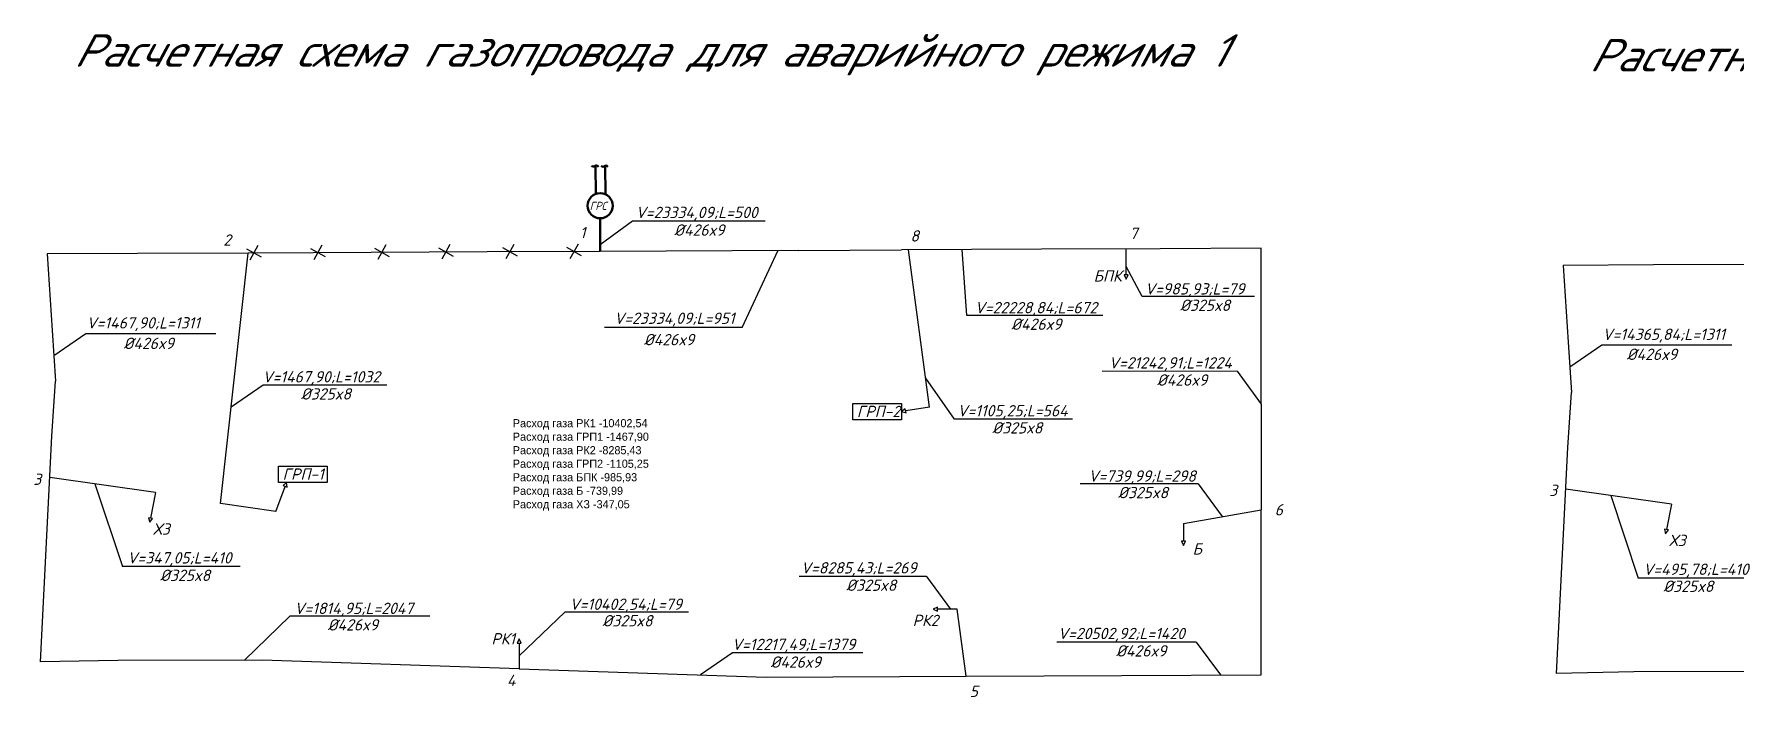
# Model space of a CAD drawing. Header units: millimetres. Extents: x -710977 to 10671, y -929782 to 89628.
# Drawn here: x 1155 to 1680, y 2649 to 2854 of the extents above; entities that cross this region are included whole.
import ezdxf

# ---------------------------------------------------------------- set-up
doc = ezdxf.new("R2010")
doc.units = ezdxf.units.MM
doc.header["$LTSCALE"] = 0.4
doc.layers.add('СхемаГидравлика', color=7, linetype='Continuous')
doc.layers.add('тп_кварт', color=176, linetype='Continuous', lineweight=30)
doc.styles.add('OSNOVNOY', font='simplex.shx', dxfattribs={"oblique": 15, "height": 2.5})
doc.styles.add('текстовый', font='isocpeui.ttf', dxfattribs={"height": 5})

# ---------------------------------------------------------------- blocks, each defined once
blk = doc.blocks.new('*U32')
at = {"color": 2, "ltscale": 0.5}
for p, q in [((10.34, -1.31), (5.85, 1.23)), ((6.82, -2.29), (9.37, 2.21))]:
    blk.add_line(p, q, dxfattribs=at)
blk = doc.blocks.new('*U33')
at = {"layer": 'СхемаГидравлика', "color": 0, "linetype": 'ByBlock', "lineweight": -2, "transparency": 16777216, "rotation": 180.2691095519422}
for p in [(1230.47, 2786.46), (1250.23, 2786.55), (1270, 2786.64), (1289.76, 2786.74), (1309.52, 2786.83), (1329.29, 2786.92)]:
    blk.add_blockref('*U32', p, dxfattribs=at)

msp = doc.modelspace()

# ---------------------------------------------------------------- linework, layer by layer
at = {"color": 2, "ltscale": 0.5}
for p, q in [((1339.223, 2796.202), (1329.286, 2788.908)), ((1380.256, 2796.202), (1339.223, 2796.202)), ((1373.143, 2763.481), (1384.238, 2787.284)), ((1442.5, 2767.158), (1441.015, 2787.46)), ((1496.612, 2772.996), (1491.645, 2782.256)), ((1531.289, 2772.996), (1496.612, 2772.996)), ((1373.143, 2763.481), (1330.611, 2763.481)), ((1484.465, 2767.158), (1442.5, 2767.158)), ((1170.524, 2761.512), (1160.646, 2754.698)), ((1210.696, 2761.512), (1170.524, 2761.512)), ((1638.412, 2757.991), (1628.535, 2751.177)), ((1678.584, 2757.991), (1638.412, 2757.991)), ((1438.638, 2735.185), (1429.782, 2747.787)), ((1525.888, 2749.939), (1484.236, 2749.863)), ((1525.888, 2749.939), (1533.323, 2739.822)), ((1225.267, 2745.652), (1215.39, 2738.838)), ((1263.405, 2745.652), (1225.267, 2745.652)), ((1475.052, 2735.185), (1438.638, 2735.185)), ((1173.288, 2715.172), (1181.806, 2689.699)), ((1513.873, 2715.225), (1477.459, 2715.225)), ((1513.873, 2715.225), (1521.309, 2705.108)), ((1641.177, 2711.65), (1649.695, 2686.177)), ((1218.221, 2689.699), (1181.806, 2689.699)), ((1429.986, 2686.651), (1390.754, 2686.651)), ((1429.986, 2686.651), (1437.422, 2676.534)), ((1686.109, 2686.177), (1649.695, 2686.177)), ((1219.524, 2660.852), (1233.531, 2674.419)), ((1276.704, 2674.419), (1233.531, 2674.419)), ((1304.324, 2662.123), (1318.33, 2675.689)), ((1356.583, 2675.689), (1318.33, 2675.689)), ((1513.275, 2666.394), (1470.25, 2666.394)), ((1513.275, 2666.394), (1520.711, 2656.277)), ((1370.143, 2663.117), (1360.266, 2656.303)), ((1410.361, 2663.117), (1370.143, 2663.117))]:
    msp.add_line(p, q, dxfattribs=at)
at = {"layer": 'СхемаГидравлика', "color": 4, "lineweight": 50}
for p, q in [((1327.897, 2804.623), (1327.802, 2813.34)), ((1330.929, 2804.515), (1330.844, 2813.346)), ((1329.286, 2797.124), (1329.286, 2786.922))]:
    msp.add_line(p, q, dxfattribs=at)
at = {"layer": 'СхемаГидравлика', "color": 4, "lineweight": 30}
for p, q in [((1186.459, 2786.251), (1158.641, 2786.121)), ((1158.641, 2786.121), (1160.144, 2762.489)), ((1220.643, 2786.412), (1186.459, 2786.251)), ((1212.112, 2709.158), (1220.643, 2786.412)), ((1390.392, 2787.209), (1329.286, 2786.922)), ((1390.392, 2787.209), (1422.294, 2787.359)), ((1465.553, 2787.562), (1422.294, 2787.359)), ((1430.984, 2738.904), (1424.426, 2787.369)), ((1502.135, 2787.734), (1465.553, 2787.562)), ((1533.353, 2787.866), (1502.135, 2787.734)), ((1533.323, 2739.822), (1533.353, 2787.88)), ((1160.144, 2762.489), (1161.148, 2746.908)), ((1160.056, 2729.965), (1161.148, 2746.908)), ((1430.984, 2738.904), (1423.58, 2737.704)), ((1533.323, 2739.822), (1533.303, 2707.197)), ((1156.539, 2660.282), (1160.056, 2729.965)), ((1192.084, 2712.505), (1159.409, 2717.141)), ((1192.084, 2712.505), (1190.5, 2704.632)), ((1229.229, 2706.73), (1232.048, 2714.445)), ((1229.229, 2706.73), (1212.112, 2709.158)), ((1509.314, 2703.02), (1533.303, 2707.197)), ((1533.273, 2656.334), (1533.303, 2707.197)), ((1509.314, 2703.02), (1509.314, 2697.502)), ((1439.422, 2676.534), (1433.365, 2676.534)), ((1442.211, 2655.918), (1439.422, 2676.534)), ((1180.432, 2660.769), (1156.539, 2660.282)), ((1224.929, 2660.864), (1180.432, 2660.769)), ((1304.324, 2658.149), (1224.929, 2660.864)), ((1442.211, 2655.918), (1490.17, 2656.137)), ((1490.17, 2656.137), (1533.273, 2656.334))]:
    msp.add_line(p, q, dxfattribs=at)
at = {"layer": 'СхемаГидравлика', "color": 90, "lineweight": 30}
for p, q in [((1654.348, 2782.729), (1626.53, 2782.599)), ((1626.53, 2782.599), (1628.032, 2758.967)), ((1688.531, 2782.89), (1654.348, 2782.729)), ((1628.032, 2758.967), (1629.037, 2743.386)), ((1627.944, 2726.443), (1629.037, 2743.386)), ((1624.428, 2656.76), (1627.944, 2726.443)), ((1659.972, 2708.983), (1627.297, 2713.619)), ((1659.972, 2708.983), (1658.388, 2701.111)), ((1648.32, 2657.248), (1624.428, 2656.76)), ((1692.818, 2657.342), (1648.32, 2657.248))]:
    msp.add_line(p, q, dxfattribs=at)
at = {"layer": 'СхемаГидравлика', "color": 4, "lineweight": 30}
for points in [[(1329.286, 2786.922), (1294.425, 2786.758), (1240.704, 2786.506), (1220.643, 2786.412)], [(1304.324, 2658.149), (1380.487, 2655.636), (1442.211, 2655.918)]]:
    msp.add_lwpolyline(points, dxfattribs=at)
for points in [[(1491.019, 2779.697), (1491.645, 2778.403), (1492.272, 2779.703)], [(1423.47, 2738.331), (1422.3, 2737.497), (1423.687, 2737.097)], [(1232.633, 2714.223), (1232.487, 2715.665), (1231.462, 2714.667)], [(1189.884, 2704.75), (1190.249, 2703.36), (1191.115, 2704.515)], [(1508.688, 2697.499), (1509.314, 2696.205), (1509.941, 2697.505)], [(1433.362, 2677.161), (1432.068, 2676.534), (1433.368, 2675.908)], [(1304.95, 2666.1), (1304.324, 2667.393), (1303.698, 2666.093)]]:
    msp.add_lwpolyline(points, close=True, dxfattribs=at)
at = {"layer": 'СхемаГидравлика', "ltscale": 0.8}
for points in [[(1407.3, 2739.997), (1422.3, 2739.997), (1422.3, 2734.997), (1407.3, 2734.997)], [(1230.045, 2720.665), (1245.045, 2720.665), (1245.045, 2715.665), (1230.045, 2715.665)]]:
    msp.add_lwpolyline(points, close=True, dxfattribs=at)
at = {"layer": 'СхемаГидравлика', "color": 90, "lineweight": 30}
msp.add_lwpolyline([(1657.773, 2701.228), (1658.137, 2699.838), (1659.003, 2700.993)], close=True, dxfattribs=at)
at = {"layer": 'СхемаГидравлика', "color": 4, "lineweight": 50}
msp.add_circle((1329.286, 2801.002), 3.878, dxfattribs=at)
for points in [[(1328.738, 2812.998), (1328.093, 2813.446), (1327.281, 2813.077), (1326.604, 2813.321)], [(1331.682, 2812.951), (1331.037, 2813.4), (1330.225, 2813.031), (1329.548, 2813.275)]]:
    msp.add_spline(points, degree=3, dxfattribs=at)
at = {"layer": 'тп_кварт', "color": 4}
for p, q in [((1491.645, 2779.7), (1491.645, 2787.648)), ((1304.324, 2666.097), (1304.324, 2658.149))]:
    msp.add_line(p, q, dxfattribs=at)

# ---------------------------------------------------------------- block references
at = {"layer": 'СхемаГидравлика'}
msp.add_blockref('*U33', (0, 0), dxfattribs=at)

# ---------------------------------------------------------------- texts
at = {"color": 7, "lineweight": 25, "style": 'текстовый', "oblique": 15}
for s, p in [('Расчетная схема газопровода для аварийного режима 1', (1166.759, 2843.888)), ('Расчетная схема газопровода для нормального режима', (1634.448, 2842.41))]:
    msp.add_text(s, height=10, dxfattribs=at).set_placement(p)
at = {"color": 2, "ltscale": 0.5, "char_height": 3.5, "attachment_point": 1}
for s, width, gutter_width, insert in [('{\\fISOCPEUR|b0|i1|c0|p34;V=\\fISOCPEUR|b0|i1|c204|p34;23334,09\\fISOCPEUR|b0|i1|c0|p34;;L=500}', 32.86126, 15, (1340.254, 2800.693)), ('{\\fISOCPEUR|b0|i1|c0|p34;%%C\\fISOCPEUR|b0|i1|c204|p34;426\\fISOCPEUR|b0|i1|c0|p34;x\\fISOCPEUR|b0|i1|c204|p34;9}', 24.18142, 15, (1352.125, 2795.26)), ('{\\fISOCPEUR|b0|i1|c204|p34;2}', 2.74228, 12.5, (1212.974, 2792.175)), ('{\\fISOCPEUR|b0|i1|c204|p34;1}', 2.74228, 12.5, (1323.025, 2794.483)), ('{\\fISOCPEUR|b0|i1|c204|p34;8}', 2.74228, 12.5, (1425.051, 2793.431)), ('{\\fISOCPEUR|b0|i1|c204|p34;7}', 2.74228, 12.5, (1492.704, 2794.25)), ('{\\fISOCPEUR|b0|i1|c204|p34;БПК}', 7.48093, 12.5, (1481.586, 2781.095)), ('{\\fISOCPEUR|b0|i1|c0|p34;V=\\fISOCPEUR|b0|i1|c204|p34;985,93\\fISOCPEUR|b0|i1|c0|p34;;L=\\fISOCPEUR|b0|i1|c204|p34;79}', 32.86126, 15, (1497.428, 2777.11)), ('{\\fISOCPEUR|b0|i1|c0|p34;V=\\fISOCPEUR|b0|i1|c204|p34;22228,84\\fISOCPEUR|b0|i1|c0|p34;;L=\\fISOCPEUR|b0|i1|c204|p34;672}', 32.86126, 15, (1444.903, 2771.319)), ('{\\fISOCPEUR|b0|i1|c0|p34;%%C\\fISOCPEUR|b0|i1|c204|p34;325\\fISOCPEUR|b0|i1|c0|p34;x\\fISOCPEUR|b0|i1|c204|p34;8}', 24.18142, 15, (1508.276, 2772.055)), ('{\\fISOCPEUR|b0|i1|c0|p34;V=\\fISOCPEUR|b0|i1|c204|p34;1467,90;\\fISOCPEUR|b0|i1|c0|p34;L=\\fISOCPEUR|b0|i1|c204|p34;1311\\fISOCPEUR|b0|i1|c0|p34; }', 32.86126, 15, (1170.755, 2766.629)), ('{\\fISOCPEUR|b0|i1|c0|p34;V=\\fISOCPEUR|b0|i1|c204|p34;23334,09\\fISOCPEUR|b0|i1|c0|p34;;L=\\fISOCPEUR|b0|i1|c204|p34;951}', 32.86126, 15, (1333.598, 2768.048)), ('{\\fISOCPEUR|b0|i1|c0|p34;%%C\\fISOCPEUR|b0|i1|c204|p34;426\\fISOCPEUR|b0|i1|c0|p34;x\\fISOCPEUR|b0|i1|c204|p34;9}', 24.18142, 15, (1456.156, 2766.216)), ('{\\fISOCPEUR|b0|i1|c0|p34;V=\\fISOCPEUR|b0|i1|c204|p34;14365,84;\\fISOCPEUR|b0|i1|c0|p34;L=\\fISOCPEUR|b0|i1|c204|p34;1311\\fISOCPEUR|b0|i1|c0|p34; }', 32.86126, 15, (1638.643, 2763.107)), ('{\\fISOCPEUR|b0|i1|c0|p34;%%C\\fISOCPEUR|b0|i1|c204|p34;426\\fISOCPEUR|b0|i1|c0|p34;x\\fISOCPEUR|b0|i1|c204|p34;9}', 24.18142, 15, (1182.188, 2760.304)), ('{\\fISOCPEUR|b0|i1|c0|p34;%%C\\fISOCPEUR|b0|i1|c204|p34;426\\fISOCPEUR|b0|i1|c0|p34;x\\fISOCPEUR|b0|i1|c204|p34;9}', 24.18142, 15, (1342.786, 2761.459)), ('{\\fISOCPEUR|b0|i1|c0|p34;V=\\fISOCPEUR|b0|i1|c204|p34;21242,91\\fISOCPEUR|b0|i1|c0|p34;;L=\\fISOCPEUR|b0|i1|c204|p34;1224}', 32.86126, 15, (1486.265, 2754.297)), ('{\\fISOCPEUR|b0|i1|c0|p34;%%C\\fISOCPEUR|b0|i1|c204|p34;426\\fISOCPEUR|b0|i1|c0|p34;x\\fISOCPEUR|b0|i1|c204|p34;9}', 24.18142, 15, (1646.147, 2756.926)), ('{\\fISOCPEUR|b0|i1|c0|p34;V=\\fISOCPEUR|b0|i1|c204|p34;1467,90;\\fISOCPEUR|b0|i1|c0|p34;L=\\fISOCPEUR|b0|i1|c204|p34;1032\\fISOCPEUR|b0|i1|c0|p34; }', 32.86126, 15, (1225.061, 2749.984)), ('{\\fISOCPEUR|b0|i1|c0|p34;%%C\\fISOCPEUR|b0|i1|c204|p34;426\\fISOCPEUR|b0|i1|c0|p34;x\\fISOCPEUR|b0|i1|c204|p34;9}', 24.18142, 15, (1501.137, 2748.998)), ('{\\fISOCPEUR|b0|i1|c0|p34;%%C\\fISOCPEUR|b0|i1|c204|p34;325\\fISOCPEUR|b0|i1|c0|p34;x\\fISOCPEUR|b0|i1|c204|p34;8}', 24.18142, 15, (1236.931, 2744.711)), ('{\\fISOCPEUR|b0|i1|c204|p34;ГРП-2}', 7.48093, 12.5, (1408.516, 2739.305)), ('{\\fISOCPEUR|b0|i1|c0|p34;V=\\fISOCPEUR|b0|i1|c204|p34;1105,25\\fISOCPEUR|b0|i1|c0|p34;;L=\\fISOCPEUR|b0|i1|c204|p34;564}', 32.86126, 15, (1439.54, 2739.528)), ('{\\fISOCPEUR|b0|i1|c0|p34;%%C\\fISOCPEUR|b0|i1|c204|p34;325\\fISOCPEUR|b0|i1|c0|p34;x\\fISOCPEUR|b0|i1|c204|p34;8}', 24.18142, 15, (1450.302, 2734.243)), ('{\\fISOCPEUR|b0|i1|c204|p34;3}', 2.74228, 12.5, (1154.297, 2718.386)), ('{\\fISOCPEUR|b0|i1|c204|p34;ГРП-1}', 7.48093, 12.5, (1231.261, 2719.973)), ('{\\fISOCPEUR|b0|i1|c0|p34;V=\\fISOCPEUR|b0|i1|c204|p34;739,99\\fISOCPEUR|b0|i1|c0|p34;;L=\\fISOCPEUR|b0|i1|c204|p34;298}', 32.86126, 15, (1479.978, 2719.376)), ('{\\fISOCPEUR|b0|i1|c0|p34;%%C\\fISOCPEUR|b0|i1|c204|p34;325\\fISOCPEUR|b0|i1|c0|p34;x\\fISOCPEUR|b0|i1|c204|p34;8}', 24.18142, 15, (1489.123, 2714.284)), ('{\\fISOCPEUR|b0|i1|c204|p34;3}', 2.74228, 12.5, (1622.218, 2714.976)), ('{\\fISOCPEUR|b0|i1|c204|p34;6}', 2.74228, 12.5, (1537.488, 2708.97)), ('{\\fISOCPEUR|b0|i1|c204|p34;ХЗ}', 7.48093, 12.5, (1191.292, 2703.037)), ('{\\fISOCPEUR|b0|i1|c204|p34;Б}', 2.74228, 12.5, (1512.138, 2696.892)), ('{\\fISOCPEUR|b0|i1|c204|p34;ХЗ}', 7.48093, 12.5, (1659.181, 2699.515)), ('{\\fISOCPEUR|b0|i1|c0|p34;V=\\fISOCPEUR|b0|i1|c204|p34;347,05;\\fISOCPEUR|b0|i1|c0|p34;L=\\fISOCPEUR|b0|i1|c204|p34;410\\fISOCPEUR|b0|i1|c0|p34; }', 32.86126, 15, (1183.326, 2694.149)), ('\\pt7;{\\fISOCPEUR|b0|i1|c0|p34;V=\\fISOCPEUR|b0|i1|c204|p34;8285,43;\\fISOCPEUR|b0|i1|c0|p34;L=\\fISOCPEUR|b0|i1|c204|p34;269\\fISOCPEUR|b0|i1|c0|p34; }', 32.86126, 15, (1391.23, 2691.064)), ('{\\fISOCPEUR|b0|i1|c0|p34;V=\\fISOCPEUR|b0|i1|c204|p34;495,78;\\fISOCPEUR|b0|i1|c0|p34;L=\\fISOCPEUR|b0|i1|c204|p34;410\\fISOCPEUR|b0|i1|c0|p34; }', 32.86126, 15, (1651.215, 2690.627)), ('{\\fISOCPEUR|b0|i1|c0|p34;%%C\\fISOCPEUR|b0|i1|c204|p34;325\\fISOCPEUR|b0|i1|c0|p34;x\\fISOCPEUR|b0|i1|c204|p34;8}', 24.18142, 15, (1193.47, 2688.757)), ('{\\fISOCPEUR|b0|i1|c0|p34;%%C\\fISOCPEUR|b0|i1|c204|p34;325\\fISOCPEUR|b0|i1|c0|p34;x\\fISOCPEUR|b0|i1|c204|p34;8}', 24.18142, 15, (1405.236, 2685.709)), ('{\\fISOCPEUR|b0|i1|c0|p34;%%C\\fISOCPEUR|b0|i1|c204|p34;325\\fISOCPEUR|b0|i1|c0|p34;x\\fISOCPEUR|b0|i1|c204|p34;8}', 24.18142, 15, (1657.429, 2685.379)), ('{\\fISOCPEUR|b0|i1|c0|p34;V=\\fISOCPEUR|b0|i1|c204|p34;10402,54;\\fISOCPEUR|b0|i1|c0|p34;L=\\fISOCPEUR|b0|i1|c204|p34;79}', 35.43772, 15, (1319.84, 2679.84)), ('{\\fISOCPEUR|b0|i1|c0|p34;V=\\fISOCPEUR|b0|i1|c204|p34;1814,95;\\fISOCPEUR|b0|i1|c0|p34;L=\\fISOCPEUR|b0|i1|c204|p34;2047}', 40.96276, 15, (1234.891, 2678.57)), ('{\\fISOCPEUR|b0|i1|c0|p34;%%C\\fISOCPEUR|b0|i1|c204|p34;325\\fISOCPEUR|b0|i1|c0|p34;x\\fISOCPEUR|b0|i1|c204|p34;8}', 24.18142, 15, (1329.994, 2674.747)), ('{\\fISOCPEUR|b0|i1|c204|p34;РК2}', 5.62548, 12.5, (1425.732, 2674.844)), ('{\\fISOCPEUR|b0|i1|c0|p34;%%C\\fISOCPEUR|b0|i1|c204|p34;426\\fISOCPEUR|b0|i1|c0|p34;x\\fISOCPEUR|b0|i1|c204|p34;9}', 24.18142, 15, (1245.194, 2673.477)), ('{\\fISOCPEUR|b0|i1|c204|p34;РК1}', 7.48093, 12.5, (1295.713, 2669.167)), ('\\pt7;{\\fISOCPEUR|b0|i1|c0|p34;V=\\fISOCPEUR|b0|i1|c204|p34;20502,92\\fISOCPEUR|b0|i1|c0|p34;;L=\\fISOCPEUR|b0|i1|c204|p34;1420\\fISOCPEUR|b0|i1|c0|p34; }', 32.86126, 15, (1470.563, 2670.812)), ('{\\fISOCPEUR|b0|i1|c0|p34;V=\\fISOCPEUR|b0|i1|c204|p34;12217,49;\\fISOCPEUR|b0|i1|c0|p34;L=\\fISOCPEUR|b0|i1|c204|p34;1379\\fISOCPEUR|b0|i1|c0|p34; }', 32.86126, 15, (1369.937, 2667.449)), ('{\\fISOCPEUR|b0|i1|c0|p34;%%C\\fISOCPEUR|b0|i1|c204|p34;426\\fISOCPEUR|b0|i1|c0|p34;x\\fISOCPEUR|b0|i1|c204|p34;9}', 24.18142, 15, (1488.525, 2665.452)), ('{\\fISOCPEUR|b0|i1|c0|p34;%%C\\fISOCPEUR|b0|i1|c204|p34;426\\fISOCPEUR|b0|i1|c0|p34;x\\fISOCPEUR|b0|i1|c204|p34;9}', 24.18142, 15, (1381.868, 2662.003)), ('{\\fISOCPEUR|b0|i1|c204|p34;4}', 2.74228, 12.5, (1300.497, 2656.334)), ('{\\fISOCPEUR|b0|i1|c204|p34;5}', 2.74228, 12.5, (1443.347, 2652.991))]:
    msp.add_mtext_dynamic_manual_height_columns(s, width=width, gutter_width=gutter_width, heights=[0], dxfattribs=dict(at, insert=insert))
at = {"layer": 'СхемаГидравлика', "color": 4, "lineweight": 50, "style": 'OSNOVNOY', "oblique": 15, "width": 0.9}
msp.add_text('ГРС', height=2.5, rotation=0.20178, dxfattribs=at).set_placement((1326.055, 2799.701))
at = {"layer": 'СхемаГидравлика', "ltscale": 0.8, "insert": (1302.316, 2735.18), "char_height": 2.5, "attachment_point": 1}
msp.add_mtext_dynamic_manual_height_columns('{\\Ftxt|c204;Расход газа РК1 -10402,54\\PРасход газа ГРП1 -1467,90\\PРасход газа РК2 -8285,43\\PРасход газа ГРП2 -1105,25\\PРасход газа БПК -985,93\\PРасход газа Б -739,99\\PРасход газа ХЗ -347,05}', width=64.92581, gutter_width=12.5, heights=[0], dxfattribs=at)

doc.saveas('drawing.dxf')
